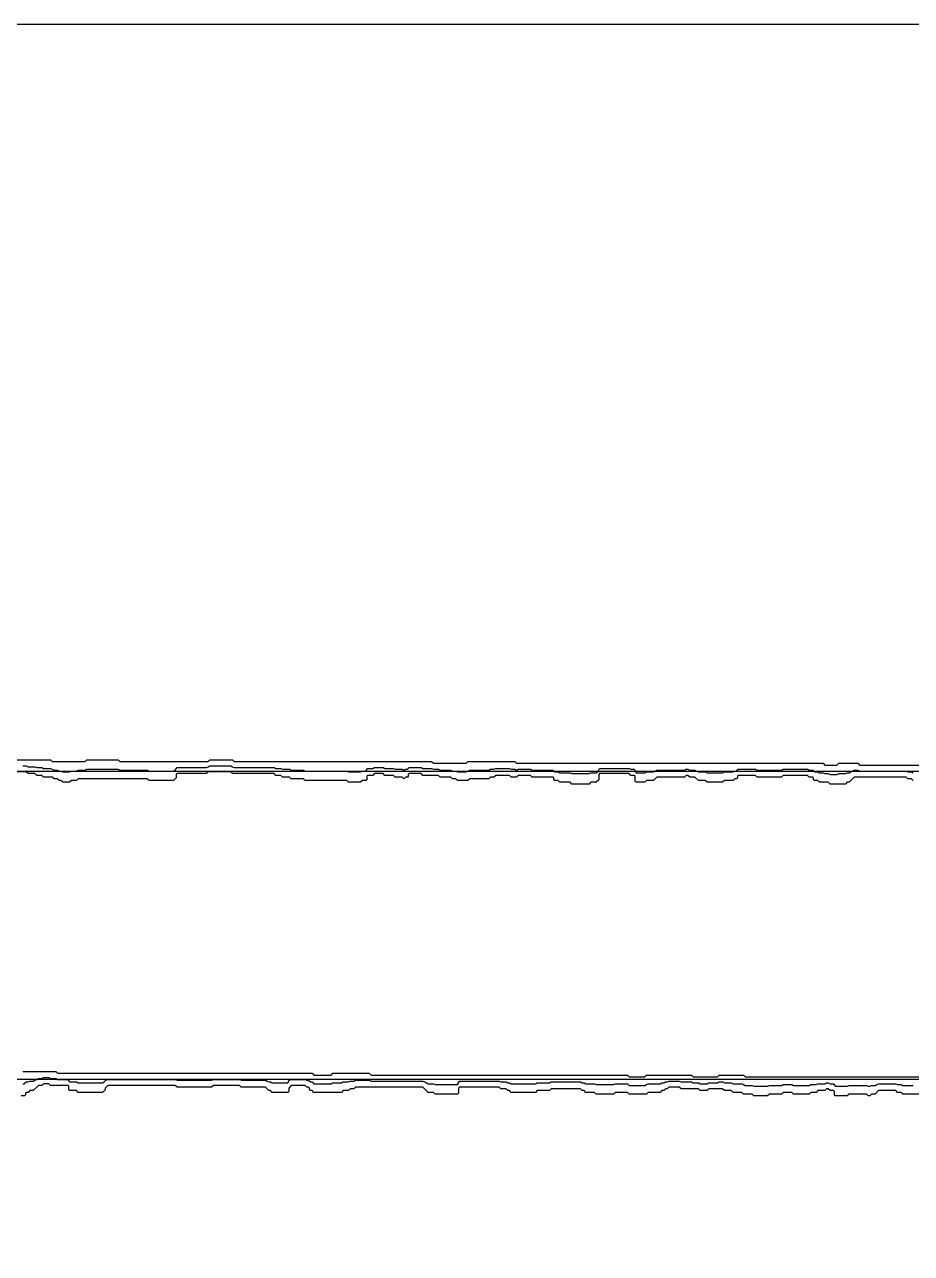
# Model space of a CAD drawing. Extents: x 0 to 57.2, y 0 to 39.6.
# Drawn here: x 28.58 to 42.87, y 19.8 to 39.6 of the extents above; entities that cross this region are included whole.
import ezdxf

# ---------------------------------------------------------------- set-up
doc = ezdxf.new("R2010")
doc.units = 13
for name, color, linetype in [('DESIGN_SCAN_PATH', 5, 'Continuous'), ('SEM_FRAME', 8, 'Continuous'), ('SEM_OBSERVED_CENTERLINES', 3, 'Continuous'), ('SEM_OBSERVED_CONTOURS', 2, 'Continuous')]:
    doc.layers.add(name, color=color, linetype=linetype)

msp = doc.modelspace()

# ---------------------------------------------------------------- linework, layer by layer
at = {"layer": 'DESIGN_SCAN_PATH'}
for points in [[(0, 27.57508), (50, 27.57508)], [(50, 22.6071), (0, 22.6071)]]:
    msp.add_lwpolyline(points, dxfattribs=at)
at = {"layer": 'SEM_FRAME'}
msp.add_lwpolyline([(0, 0), (57.15968, 0), (57.15968, 39.60429), (0, 39.60429)], close=True, dxfattribs=at)
at = {"layer": 'SEM_OBSERVED_CENTERLINES'}
for points in [[(28.55193, 27.65881), (28.57984, 27.65881), (28.60775, 27.65881), (28.63566, 27.644855), (28.66357, 27.644855), (28.69148, 27.644855), (28.71939, 27.644855), (28.7473, 27.644855), (28.77521, 27.6309), (28.80312, 27.6309), (28.83103, 27.6309), (28.85894, 27.6309), (28.88685, 27.616945), (28.91476, 27.616945), (28.94267, 27.616945), (28.97058, 27.616945), (28.99849, 27.616945), (29.0264, 27.60299), (29.05431, 27.589035), (29.08222, 27.589035), (29.11013, 27.589035), (29.13804, 27.57508), (29.16595, 27.57508), (29.19386, 27.561125), (29.22177, 27.561125), (29.24968, 27.561125), (29.27759, 27.561125), (29.3055, 27.561125), (29.33341, 27.57508), (29.36132, 27.57508), (29.38923, 27.57508), (29.41714, 27.57508), (29.44505, 27.589035), (29.47296, 27.589035), (29.50087, 27.589035), (29.52878, 27.589035), (29.55669, 27.589035), (29.5846, 27.60299), (29.61251, 27.60299), (29.64042, 27.60299), (29.66833, 27.60299), (29.69624, 27.60299), (29.72415, 27.60299), (29.75206, 27.60299), (29.77997, 27.60299), (29.80788, 27.60299), (29.83579, 27.60299), (29.8637, 27.60299), (29.89161, 27.60299), (29.91952, 27.60299), (29.94743, 27.60299), (29.97534, 27.60299), (30.00325, 27.60299), (30.03116, 27.60299), (30.05907, 27.60299), (30.08698, 27.60299), (30.11489, 27.589035), (30.1428, 27.589035), (30.17071, 27.589035), (30.19862, 27.589035), (30.22653, 27.589035), (30.25444, 27.589035), (30.28235, 27.589035), (30.31026, 27.589035), (30.33817, 27.589035), (30.36608, 27.589035), (30.39399, 27.589035), (30.4219, 27.589035), (30.44981, 27.589035), (30.47772, 27.589035), (30.50563, 27.589035), (30.53354, 27.589035), (30.56145, 27.589035), (30.58936, 27.57508), (30.61727, 27.57508), (30.64518, 27.57508), (30.67309, 27.57508), (30.701, 27.57508), (30.72891, 27.57508), (30.75682, 27.57508), (30.78473, 27.57508), (30.81264, 27.57508), (30.84055, 27.57508), (30.86846, 27.57508), (30.89637, 27.57508), (30.92428, 27.57508), (30.95219, 27.57508), (30.9801, 27.57508), (31.00801, 27.589035), (31.03592, 27.6309), (31.06383, 27.6309), (31.09174, 27.6309), (31.11965, 27.6309), (31.14756, 27.6309), (31.17547, 27.6309), (31.20338, 27.6309), (31.23129, 27.6309), (31.2592, 27.6309), (31.28711, 27.6309), (31.31502, 27.6309), (31.34293, 27.6309), (31.37084, 27.6309), (31.39875, 27.6309), (31.42666, 27.6309), (31.45457, 27.6309), (31.48248, 27.6309), (31.51039, 27.6309), (31.5383, 27.644855), (31.56621, 27.65881), (31.59412, 27.65881), (31.62203, 27.65881), (31.64994, 27.65881), (31.67785, 27.65881), (31.70576, 27.65881), (31.73367, 27.65881), (31.76158, 27.65881), (31.78949, 27.65881), (31.8174, 27.65881), (31.84531, 27.65881), (31.87322, 27.65881), (31.90113, 27.65881), (31.92904, 27.644855), (31.95695, 27.6309), (31.98486, 27.6309), (32.01277, 27.6309), (32.04068, 27.6309), (32.06859, 27.6309), (32.0965, 27.6309), (32.12441, 27.6309), (32.15232, 27.6309), (32.18023, 27.6309), (32.20814, 27.6309), (32.23605, 27.6309), (32.26396, 27.6309), (32.29187, 27.6309), (32.31978, 27.6309), (32.34769, 27.6309), (32.3756, 27.6309), (32.40351, 27.6309), (32.43142, 27.6309), (32.45933, 27.6309), (32.48724, 27.6309), (32.51515, 27.6309), (32.54306, 27.6309), (32.57097, 27.6309), (32.59888, 27.6309), (32.62679, 27.616945), (32.6547, 27.616945), (32.68261, 27.616945), (32.71052, 27.616945), (32.73843, 27.60299), (32.76634, 27.60299), (32.79425, 27.60299), (32.82216, 27.60299), (32.85007, 27.60299), (32.87798, 27.589035), (32.90589, 27.589035), (32.9338, 27.589035), (32.96171, 27.589035), (32.98962, 27.589035), (33.01753, 27.589035), (33.04544, 27.589035), (33.07335, 27.589035), (33.10126, 27.57508), (33.12917, 27.57508), (33.15708, 27.57508), (33.18499, 27.57508), (33.2129, 27.57508), (33.24081, 27.57508), (33.26872, 27.57508), (33.29663, 27.57508), (33.32454, 27.57508), (33.35245, 27.57508), (33.38036, 27.57508), (33.40827, 27.57508), (33.43618, 27.57508), (33.46409, 27.57508), (33.492, 27.57508), (33.51991, 27.57508), (33.54782, 27.57508), (33.57573, 27.57508), (33.60364, 27.57508), (33.63155, 27.57508), (33.65946, 27.57508), (33.68737, 27.57508), (33.71528, 27.57508), (33.74319, 27.57508), (33.7711, 27.57508), (33.79901, 27.561125), (33.82692, 27.561125), (33.85483, 27.561125), (33.88274, 27.561125), (33.91065, 27.561125), (33.93856, 27.561125), (33.96647, 27.561125), (33.99438, 27.561125), (34.02229, 27.57508), (34.0502, 27.57508), (34.07811, 27.57508), (34.10602, 27.616945), (34.13393, 27.616945), (34.16184, 27.616945), (34.18975, 27.616945), (34.21766, 27.6309), (34.24557, 27.6309), (34.27348, 27.6309), (34.30139, 27.6309), (34.3293, 27.6309), (34.35721, 27.6309), (34.38512, 27.616945), (34.41303, 27.616945), (34.44094, 27.616945), (34.46885, 27.616945), (34.49676, 27.616945), (34.52467, 27.616945), (34.55258, 27.60299), (34.58049, 27.60299), (34.6084, 27.60299), (34.63631, 27.60299), (34.66422, 27.60299), (34.69213, 27.589035), (34.72004, 27.60299), (34.74795, 27.60299), (34.77586, 27.6309), (34.80377, 27.6309), (34.83168, 27.6309), (34.85959, 27.6309), (34.8875, 27.6309), (34.91541, 27.6309), (34.94332, 27.6309), (34.97123, 27.6309), (34.99914, 27.616945), (35.02705, 27.616945), (35.05496, 27.616945), (35.08287, 27.616945), (35.11078, 27.616945), (35.13869, 27.616945), (35.1666, 27.60299), (35.19451, 27.60299), (35.22242, 27.60299), (35.25033, 27.60299), (35.27824, 27.589035), (35.30615, 27.589035), (35.33406, 27.589035), (35.36197, 27.589035), (35.38988, 27.589035), (35.41779, 27.589035), (35.4457, 27.589035), (35.47361, 27.57508), (35.50152, 27.57508), (35.52943, 27.57508), (35.55734, 27.561125), (35.58525, 27.561125), (35.61316, 27.561125), (35.64107, 27.561125), (35.66898, 27.561125), (35.69689, 27.561125), (35.7248, 27.57508), (35.75271, 27.589035), (35.78062, 27.589035), (35.80853, 27.589035), (35.83644, 27.589035), (35.86435, 27.589035), (35.89226, 27.589035), (35.92017, 27.589035), (35.94808, 27.589035), (35.97599, 27.589035), (36.0039, 27.589035), (36.03181, 27.589035), (36.05972, 27.589035), (36.08763, 27.60299), (36.11554, 27.60299), (36.14345, 27.60299), (36.17136, 27.616945), (36.19927, 27.616945), (36.22718, 27.616945), (36.25509, 27.616945), (36.283, 27.616945), (36.31091, 27.616945), (36.33882, 27.616945), (36.36673, 27.616945), (36.39464, 27.616945), (36.42255, 27.60299), (36.45046, 27.60299), (36.47837, 27.60299), (36.50628, 27.589035), (36.53419, 27.60299), (36.5621, 27.60299), (36.59001, 27.60299), (36.61792, 27.60299), (36.64583, 27.60299), (36.67374, 27.60299), (36.70165, 27.60299), (36.72956, 27.60299), (36.75747, 27.589035), (36.78538, 27.589035), (36.81329, 27.589035), (36.8412, 27.589035), (36.86911, 27.589035), (36.89702, 27.589035), (36.92493, 27.589035), (36.95284, 27.589035), (36.98075, 27.589035), (37.00866, 27.589035), (37.03657, 27.589035), (37.06448, 27.589035), (37.09239, 27.589035), (37.1203, 27.561125), (37.14821, 27.561125), (37.17612, 27.561125), (37.20403, 27.54717), (37.23194, 27.54717), (37.25985, 27.54717), (37.28776, 27.54717), (37.31567, 27.54717), (37.34358, 27.54717), (37.37149, 27.54717), (37.3994, 27.533215), (37.42731, 27.533215), (37.45522, 27.533215), (37.48313, 27.533215), (37.51104, 27.533215), (37.53895, 27.533215), (37.56686, 27.533215), (37.59477, 27.533215), (37.62268, 27.533215), (37.65059, 27.533215), (37.6785, 27.533215), (37.70641, 27.54717), (37.73432, 27.54717), (37.76223, 27.54717), (37.79014, 27.54717), (37.81805, 27.561125), (37.84596, 27.616945), (37.87387, 27.616945), (37.90178, 27.616945), (37.92969, 27.616945), (37.9576, 27.616945), (37.98551, 27.616945), (38.01342, 27.616945), (38.04133, 27.616945), (38.06924, 27.616945), (38.09715, 27.616945), (38.12506, 27.616945), (38.15297, 27.616945), (38.18088, 27.616945), (38.20879, 27.616945), (38.2367, 27.616945), (38.26461, 27.616945), (38.29252, 27.616945), (38.32043, 27.616945), (38.34834, 27.60299), (38.37625, 27.60299), (38.40416, 27.60299), (38.43207, 27.54717), (38.45998, 27.54717), (38.48789, 27.54717), (38.5158, 27.54717), (38.54371, 27.54717), (38.57162, 27.54717), (38.59953, 27.561125), (38.62744, 27.561125), (38.65535, 27.561125), (38.68326, 27.561125), (38.71117, 27.561125), (38.73908, 27.57508), (38.76699, 27.589035), (38.7949, 27.589035), (38.82281, 27.589035), (38.85072, 27.589035), (38.87863, 27.589035), (38.90654, 27.589035), (38.93445, 27.589035), (38.96236, 27.589035), (38.99027, 27.589035), (39.01818, 27.589035), (39.04609, 27.589035), (39.074, 27.589035), (39.10191, 27.589035), (39.12982, 27.589035), (39.15773, 27.589035), (39.18564, 27.589035), (39.21355, 27.589035), (39.24146, 27.60299), (39.26937, 27.60299), (39.29728, 27.589035), (39.32519, 27.589035), (39.3531, 27.589035), (39.38101, 27.589035), (39.40892, 27.57508), (39.43683, 27.561125), (39.46474, 27.561125), (39.49265, 27.561125), (39.52056, 27.561125), (39.54847, 27.561125), (39.57638, 27.54717), (39.60429, 27.54717), (39.6322, 27.54717), (39.66011, 27.54717), (39.68802, 27.54717), (39.71593, 27.54717), (39.74384, 27.54717), (39.77175, 27.54717), (39.79966, 27.54717), (39.82757, 27.54717), (39.85548, 27.561125), (39.88339, 27.561125), (39.9113, 27.561125), (39.93921, 27.561125), (39.96712, 27.561125), (39.99503, 27.561125), (40.02294, 27.57508), (40.05085, 27.57508), (40.07876, 27.60299), (40.10667, 27.60299), (40.13458, 27.60299), (40.16249, 27.60299), (40.1904, 27.60299), (40.21831, 27.60299), (40.24622, 27.60299), (40.27413, 27.60299), (40.30204, 27.60299), (40.32995, 27.60299), (40.35786, 27.60299), (40.38577, 27.589035), (40.41368, 27.589035), (40.44159, 27.589035), (40.4695, 27.589035), (40.49741, 27.589035), (40.52532, 27.589035), (40.55323, 27.589035), (40.58114, 27.589035), (40.60905, 27.589035), (40.63696, 27.589035), (40.66487, 27.589035), (40.69278, 27.589035), (40.72069, 27.589035), (40.7486, 27.589035), (40.77651, 27.589035), (40.80442, 27.60299), (40.83233, 27.60299), (40.86024, 27.60299), (40.88815, 27.60299), (40.91606, 27.60299), (40.94397, 27.60299), (40.97188, 27.60299), (40.99979, 27.60299), (41.0277, 27.60299), (41.05561, 27.60299), (41.08352, 27.60299), (41.11143, 27.60299), (41.13934, 27.60299), (41.16725, 27.60299), (41.19516, 27.60299), (41.22307, 27.589035), (41.25098, 27.589035), (41.27889, 27.589035), (41.3068, 27.561125), (41.33471, 27.561125), (41.36262, 27.561125), (41.39053, 27.54717), (41.41844, 27.54717), (41.44635, 27.54717), (41.47426, 27.533215), (41.50217, 27.533215), (41.53008, 27.533215), (41.55799, 27.51926), (41.5859, 27.51926), (41.61381, 27.51926), (41.64172, 27.51926), (41.66963, 27.51926), (41.69754, 27.533215), (41.72545, 27.533215), (41.75336, 27.533215), (41.78127, 27.533215), (41.80918, 27.533215), (41.83709, 27.54717), (41.865, 27.54717), (41.89291, 27.561125), (41.92082, 27.57508), (41.94873, 27.589035), (41.97664, 27.589035), (42.00455, 27.589035), (42.03246, 27.57508), (42.06037, 27.57508), (42.08828, 27.57508), (42.11619, 27.57508), (42.1441, 27.57508), (42.17201, 27.57508), (42.19992, 27.57508), (42.22783, 27.57508), (42.25574, 27.57508), (42.28365, 27.57508), (42.31156, 27.57508), (42.33947, 27.57508), (42.36738, 27.57508), (42.39529, 27.57508), (42.4232, 27.57508), (42.45111, 27.57508), (42.47902, 27.57508), (42.50693, 27.57508), (42.53484, 27.57508), (42.56275, 27.57508), (42.59066, 27.57508), (42.61857, 27.57508), (42.64648, 27.57508), (42.67439, 27.57508), (42.7023, 27.57508), (42.73021, 27.57508), (42.75812, 27.57508), (42.78603, 27.57508), (42.81394, 27.561125), (42.84185, 27.561125), (42.86976, 27.561125), (42.89767, 27.54717)], [(28.55193, 22.537325), (28.57984, 22.537325), (28.60775, 22.565235), (28.63566, 22.565235), (28.66357, 22.57919), (28.69148, 22.57919), (28.71939, 22.57919), (28.7473, 22.593145), (28.77521, 22.6071), (28.80312, 22.621055), (28.83103, 22.621055), (28.85894, 22.621055), (28.88685, 22.63501), (28.91476, 22.63501), (28.94267, 22.63501), (28.97058, 22.63501), (28.99849, 22.621055), (29.0264, 22.621055), (29.05431, 22.621055), (29.08222, 22.621055), (29.11013, 22.6071), (29.13804, 22.6071), (29.16595, 22.6071), (29.19386, 22.6071), (29.22177, 22.6071), (29.24968, 22.6071), (29.27759, 22.6071), (29.3055, 22.565235), (29.33341, 22.565235), (29.36132, 22.565235), (29.38923, 22.565235), (29.41714, 22.565235), (29.44505, 22.55128), (29.47296, 22.55128), (29.50087, 22.55128), (29.52878, 22.55128), (29.55669, 22.55128), (29.5846, 22.55128), (29.61251, 22.55128), (29.64042, 22.55128), (29.66833, 22.55128), (29.69624, 22.55128), (29.72415, 22.55128), (29.75206, 22.55128), (29.77997, 22.55128), (29.80788, 22.55128), (29.83579, 22.55128), (29.8637, 22.565235), (29.89161, 22.593145), (29.91952, 22.6071), (29.94743, 22.6071), (29.97534, 22.6071), (30.00325, 22.6071), (30.03116, 22.6071), (30.05907, 22.6071), (30.08698, 22.6071), (30.11489, 22.6071), (30.1428, 22.6071), (30.17071, 22.6071), (30.19862, 22.6071), (30.22653, 22.6071), (30.25444, 22.6071), (30.28235, 22.6071), (30.31026, 22.6071), (30.33817, 22.6071), (30.36608, 22.6071), (30.39399, 22.6071), (30.4219, 22.6071), (30.44981, 22.6071), (30.47772, 22.6071), (30.50563, 22.6071), (30.53354, 22.6071), (30.56145, 22.6071), (30.58936, 22.6071), (30.61727, 22.6071), (30.64518, 22.6071), (30.67309, 22.6071), (30.701, 22.6071), (30.72891, 22.6071), (30.75682, 22.6071), (30.78473, 22.6071), (30.81264, 22.6071), (30.84055, 22.6071), (30.86846, 22.6071), (30.89637, 22.6071), (30.92428, 22.6071), (30.95219, 22.6071), (30.9801, 22.6071), (31.00801, 22.6071), (31.03592, 22.593145), (31.06383, 22.593145), (31.09174, 22.593145), (31.11965, 22.593145), (31.14756, 22.593145), (31.17547, 22.593145), (31.20338, 22.593145), (31.23129, 22.593145), (31.2592, 22.593145), (31.28711, 22.593145), (31.31502, 22.593145), (31.34293, 22.593145), (31.37084, 22.593145), (31.39875, 22.593145), (31.42666, 22.593145), (31.45457, 22.593145), (31.48248, 22.593145), (31.51039, 22.593145), (31.5383, 22.593145), (31.56621, 22.593145), (31.59412, 22.593145), (31.62203, 22.6071), (31.64994, 22.6071), (31.67785, 22.6071), (31.70576, 22.6071), (31.73367, 22.6071), (31.76158, 22.6071), (31.78949, 22.6071), (31.8174, 22.6071), (31.84531, 22.6071), (31.87322, 22.6071), (31.90113, 22.6071), (31.92904, 22.6071), (31.95695, 22.6071), (31.98486, 22.6071), (32.01277, 22.6071), (32.04068, 22.6071), (32.06859, 22.593145), (32.0965, 22.593145), (32.12441, 22.593145), (32.15232, 22.593145), (32.18023, 22.593145), (32.20814, 22.593145), (32.23605, 22.593145), (32.26396, 22.593145), (32.29187, 22.593145), (32.31978, 22.593145), (32.34769, 22.593145), (32.3756, 22.593145), (32.40351, 22.593145), (32.43142, 22.593145), (32.45933, 22.593145), (32.48724, 22.57919), (32.51515, 22.565235), (32.54306, 22.565235), (32.57097, 22.55128), (32.59888, 22.55128), (32.62679, 22.55128), (32.6547, 22.55128), (32.68261, 22.55128), (32.71052, 22.55128), (32.73843, 22.55128), (32.76634, 22.55128), (32.79425, 22.55128), (32.82216, 22.55128), (32.85007, 22.593145), (32.87798, 22.6071), (32.90589, 22.6071), (32.9338, 22.6071), (32.96171, 22.6071), (32.98962, 22.6071), (33.01753, 22.6071), (33.04544, 22.6071), (33.07335, 22.6071), (33.10126, 22.6071), (33.12917, 22.593145), (33.15708, 22.593145), (33.18499, 22.565235), (33.2129, 22.565235), (33.24081, 22.537325), (33.26872, 22.537325), (33.29663, 22.537325), (33.32454, 22.537325), (33.35245, 22.537325), (33.38036, 22.537325), (33.40827, 22.537325), (33.43618, 22.537325), (33.46409, 22.537325), (33.492, 22.537325), (33.51991, 22.537325), (33.54782, 22.55128), (33.57573, 22.55128), (33.60364, 22.55128), (33.63155, 22.55128), (33.65946, 22.55128), (33.68737, 22.55128), (33.71528, 22.565235), (33.74319, 22.565235), (33.7711, 22.565235), (33.79901, 22.565235), (33.82692, 22.57919), (33.85483, 22.57919), (33.88274, 22.57919), (33.91065, 22.593145), (33.93856, 22.593145), (33.96647, 22.593145), (33.99438, 22.593145), (34.02229, 22.593145), (34.0502, 22.593145), (34.07811, 22.593145), (34.10602, 22.593145), (34.13393, 22.593145), (34.16184, 22.57919), (34.18975, 22.57919), (34.21766, 22.57919), (34.24557, 22.57919), (34.27348, 22.57919), (34.30139, 22.57919), (34.3293, 22.57919), (34.35721, 22.57919), (34.38512, 22.57919), (34.41303, 22.57919), (34.44094, 22.57919), (34.46885, 22.57919), (34.49676, 22.57919), (34.52467, 22.57919), (34.55258, 22.57919), (34.58049, 22.57919), (34.6084, 22.57919), (34.63631, 22.57919), (34.66422, 22.57919), (34.69213, 22.57919), (34.72004, 22.57919), (34.74795, 22.57919), (34.77586, 22.57919), (34.80377, 22.57919), (34.83168, 22.57919), (34.85959, 22.57919), (34.8875, 22.57919), (34.91541, 22.57919), (34.94332, 22.57919), (34.97123, 22.57919), (34.99914, 22.57919), (35.02705, 22.565235), (35.05496, 22.55128), (35.08287, 22.537325), (35.11078, 22.537325), (35.13869, 22.537325), (35.1666, 22.537325), (35.19451, 22.52337), (35.22242, 22.52337), (35.25033, 22.52337), (35.27824, 22.52337), (35.30615, 22.52337), (35.33406, 22.52337), (35.36197, 22.52337), (35.38988, 22.52337), (35.41779, 22.52337), (35.4457, 22.52337), (35.47361, 22.52337), (35.50152, 22.52337), (35.52943, 22.52337), (35.55734, 22.52337), (35.58525, 22.57919), (35.61316, 22.57919), (35.64107, 22.57919), (35.66898, 22.57919), (35.69689, 22.57919), (35.7248, 22.57919), (35.75271, 22.57919), (35.78062, 22.57919), (35.80853, 22.57919), (35.83644, 22.57919), (35.86435, 22.57919), (35.89226, 22.57919), (35.92017, 22.57919), (35.94808, 22.57919), (35.97599, 22.57919), (36.0039, 22.57919), (36.03181, 22.57919), (36.05972, 22.57919), (36.08763, 22.57919), (36.11554, 22.57919), (36.14345, 22.57919), (36.17136, 22.57919), (36.19927, 22.57919), (36.22718, 22.57919), (36.25509, 22.565235), (36.283, 22.565235), (36.31091, 22.565235), (36.33882, 22.565235), (36.36673, 22.55128), (36.39464, 22.55128), (36.42255, 22.537325), (36.45046, 22.537325), (36.47837, 22.537325), (36.50628, 22.537325), (36.53419, 22.537325), (36.5621, 22.537325), (36.59001, 22.537325), (36.61792, 22.537325), (36.64583, 22.537325), (36.67374, 22.537325), (36.70165, 22.537325), (36.72956, 22.537325), (36.75747, 22.537325), (36.78538, 22.537325), (36.81329, 22.537325), (36.8412, 22.55128), (36.86911, 22.55128), (36.89702, 22.55128), (36.92493, 22.55128), (36.95284, 22.55128), (36.98075, 22.55128), (37.00866, 22.55128), (37.03657, 22.55128), (37.06448, 22.565235), (37.09239, 22.565235), (37.1203, 22.565235), (37.14821, 22.565235), (37.17612, 22.565235), (37.20403, 22.565235), (37.23194, 22.565235), (37.25985, 22.565235), (37.28776, 22.565235), (37.31567, 22.565235), (37.34358, 22.565235), (37.37149, 22.565235), (37.3994, 22.565235), (37.42731, 22.565235), (37.45522, 22.565235), (37.48313, 22.565235), (37.51104, 22.565235), (37.53895, 22.565235), (37.56686, 22.55128), (37.59477, 22.55128), (37.62268, 22.537325), (37.65059, 22.537325), (37.6785, 22.537325), (37.70641, 22.537325), (37.73432, 22.537325), (37.76223, 22.537325), (37.79014, 22.52337), (37.81805, 22.52337), (37.84596, 22.52337), (37.87387, 22.52337), (37.90178, 22.52337), (37.92969, 22.52337), (37.9576, 22.52337), (37.98551, 22.52337), (38.01342, 22.52337), (38.04133, 22.52337), (38.06924, 22.52337), (38.09715, 22.537325), (38.12506, 22.537325), (38.15297, 22.537325), (38.18088, 22.537325), (38.20879, 22.537325), (38.2367, 22.537325), (38.26461, 22.537325), (38.29252, 22.537325), (38.32043, 22.509415), (38.34834, 22.509415), (38.37625, 22.509415), (38.40416, 22.509415), (38.43207, 22.509415), (38.45998, 22.509415), (38.48789, 22.509415), (38.5158, 22.509415), (38.54371, 22.509415), (38.57162, 22.509415), (38.59953, 22.52337), (38.62744, 22.537325), (38.65535, 22.537325), (38.68326, 22.537325), (38.71117, 22.537325), (38.73908, 22.537325), (38.76699, 22.537325), (38.7949, 22.537325), (38.82281, 22.537325), (38.85072, 22.55128), (38.87863, 22.55128), (38.90654, 22.565235), (38.93445, 22.565235), (38.96236, 22.57919), (38.99027, 22.57919), (39.01818, 22.57919), (39.04609, 22.57919), (39.074, 22.57919), (39.10191, 22.57919), (39.12982, 22.57919), (39.15773, 22.565235), (39.18564, 22.565235), (39.21355, 22.565235), (39.24146, 22.565235), (39.26937, 22.565235), (39.29728, 22.565235), (39.32519, 22.565235), (39.3531, 22.55128), (39.38101, 22.55128), (39.40892, 22.55128), (39.43683, 22.55128), (39.46474, 22.537325), (39.49265, 22.537325), (39.52056, 22.537325), (39.54847, 22.537325), (39.57638, 22.537325), (39.60429, 22.55128), (39.6322, 22.55128), (39.66011, 22.55128), (39.68802, 22.55128), (39.71593, 22.55128), (39.74384, 22.55128), (39.77175, 22.565235), (39.79966, 22.565235), (39.82757, 22.565235), (39.85548, 22.55128), (39.88339, 22.55128), (39.9113, 22.55128), (39.93921, 22.55128), (39.96712, 22.55128), (39.99503, 22.537325), (40.02294, 22.537325), (40.05085, 22.537325), (40.07876, 22.537325), (40.10667, 22.537325), (40.13458, 22.537325), (40.16249, 22.52337), (40.1904, 22.509415), (40.21831, 22.509415), (40.24622, 22.509415), (40.27413, 22.509415), (40.30204, 22.509415), (40.32995, 22.49546), (40.35786, 22.49546), (40.38577, 22.49546), (40.41368, 22.49546), (40.44159, 22.49546), (40.4695, 22.49546), (40.49741, 22.49546), (40.52532, 22.49546), (40.55323, 22.49546), (40.58114, 22.509415), (40.60905, 22.509415), (40.63696, 22.509415), (40.66487, 22.509415), (40.69278, 22.509415), (40.72069, 22.509415), (40.7486, 22.509415), (40.77651, 22.509415), (40.80442, 22.52337), (40.83233, 22.52337), (40.86024, 22.52337), (40.88815, 22.52337), (40.91606, 22.52337), (40.94397, 22.52337), (40.97188, 22.509415), (40.99979, 22.509415), (41.0277, 22.509415), (41.05561, 22.509415), (41.08352, 22.509415), (41.11143, 22.509415), (41.13934, 22.509415), (41.16725, 22.509415), (41.19516, 22.509415), (41.22307, 22.509415), (41.25098, 22.52337), (41.27889, 22.52337), (41.3068, 22.52337), (41.33471, 22.52337), (41.36262, 22.537325), (41.39053, 22.537325), (41.41844, 22.537325), (41.44635, 22.537325), (41.47426, 22.537325), (41.50217, 22.55128), (41.53008, 22.55128), (41.55799, 22.537325), (41.5859, 22.537325), (41.61381, 22.537325), (41.64172, 22.49546), (41.66963, 22.49546), (41.69754, 22.49546), (41.72545, 22.49546), (41.75336, 22.49546), (41.78127, 22.49546), (41.80918, 22.49546), (41.83709, 22.49546), (41.865, 22.509415), (41.89291, 22.509415), (41.92082, 22.509415), (41.94873, 22.509415), (41.97664, 22.509415), (42.00455, 22.509415), (42.03246, 22.509415), (42.06037, 22.509415), (42.08828, 22.509415), (42.11619, 22.509415), (42.1441, 22.509415), (42.17201, 22.49546), (42.19992, 22.49546), (42.22783, 22.509415), (42.25574, 22.509415), (42.28365, 22.509415), (42.31156, 22.52337), (42.33947, 22.537325), (42.36738, 22.537325), (42.39529, 22.537325), (42.4232, 22.537325), (42.45111, 22.537325), (42.47902, 22.537325), (42.50693, 22.537325), (42.53484, 22.537325), (42.56275, 22.537325), (42.59066, 22.537325), (42.61857, 22.537325), (42.64648, 22.52337), (42.67439, 22.52337), (42.7023, 22.52337), (42.73021, 22.509415), (42.75812, 22.509415), (42.78603, 22.509415), (42.81394, 22.509415), (42.84185, 22.509415), (42.86976, 22.509415), (42.89767, 22.509415)]]:
    msp.add_lwpolyline(points, dxfattribs=at)
at = {"layer": 'SEM_OBSERVED_CONTOURS'}
for points in [[(24.8399, 27.756495), (28.99849, 27.756495), (29.0264, 27.728585), (29.55669, 27.728585), (29.5846, 27.756495), (30.08698, 27.756495), (30.11489, 27.728585), (31.5383, 27.728585), (31.56621, 27.756495), (31.92904, 27.756495), (31.95695, 27.728585), (35.13869, 27.728585), (35.1666, 27.700675), (35.69689, 27.700675), (35.7248, 27.728585), (36.47837, 27.728585), (36.50628, 27.700675), (41.44635, 27.700675), (41.47426, 27.672765), (41.66963, 27.672765), (41.69754, 27.700675), (42.00455, 27.700675), (42.03246, 27.672765), (45.54912, 27.672765)], [(42.89767, 27.421575), (42.86976, 27.449485), (42.81394, 27.449485), (42.78603, 27.477395), (41.94873, 27.477395), (41.865, 27.393665), (41.83709, 27.393665), (41.80918, 27.365755), (41.55799, 27.365755), (41.53008, 27.393665), (41.39053, 27.393665), (41.36262, 27.421575), (41.3068, 27.421575), (41.292845, 27.43553), (41.292845, 27.46344), (41.27889, 27.477395), (41.22307, 27.477395), (41.19516, 27.505305), (40.80442, 27.505305), (40.77651, 27.477395), (40.38577, 27.477395), (40.35786, 27.505305), (40.07876, 27.505305), (40.064805, 27.49135), (40.064805, 27.46344), (40.05085, 27.449485), (40.02294, 27.449485), (39.99503, 27.421575), (39.85548, 27.421575), (39.82757, 27.393665), (39.57638, 27.393665), (39.54847, 27.421575), (39.43683, 27.421575), (39.38101, 27.477395), (39.29728, 27.477395), (39.26937, 27.505305), (39.24146, 27.505305), (39.21355, 27.477395), (38.76699, 27.477395), (38.71117, 27.421575), (38.59953, 27.421575), (38.57162, 27.393665), (38.43207, 27.393665), (38.418115, 27.40762), (38.418115, 27.49135), (38.40416, 27.505305), (38.34834, 27.505305), (38.32043, 27.533215), (37.84596, 27.533215), (37.832005, 27.51926), (37.832005, 27.43553), (37.79014, 27.393665), (37.70641, 27.393665), (37.6785, 27.365755), (37.3994, 27.365755), (37.37149, 27.393665), (37.20403, 27.393665), (37.17612, 27.421575), (37.1203, 27.421575), (37.106345, 27.43553), (37.106345, 27.46344), (37.09239, 27.477395), (36.75747, 27.477395), (36.72956, 27.505305), (36.53419, 27.505305), (36.50628, 27.477395), (36.42255, 27.477395), (36.39464, 27.505305), (36.17136, 27.505305), (36.14345, 27.477395), (36.08763, 27.477395), (36.05972, 27.449485), (35.75271, 27.449485), (35.7248, 27.421575), (35.55734, 27.421575), (35.52943, 27.449485), (35.47361, 27.449485), (35.4457, 27.477395), (35.27824, 27.477395), (35.25033, 27.505305), (34.99914, 27.505305), (34.97123, 27.533215), (34.77586, 27.533215), (34.761905, 27.51926), (34.761905, 27.49135), (34.74795, 27.477395), (34.72004, 27.477395), (34.69213, 27.449485), (34.66422, 27.477395), (34.55258, 27.477395), (34.52467, 27.505305), (34.38512, 27.505305), (34.35721, 27.533215), (34.21766, 27.533215), (34.18975, 27.505305), (34.10602, 27.505305), (34.092065, 27.49135), (34.092065, 27.43553), (34.07811, 27.421575), (34.02229, 27.421575), (33.99438, 27.393665), (33.79901, 27.393665), (33.7711, 27.421575), (33.10126, 27.421575), (33.07335, 27.449485), (32.87798, 27.449485), (32.85007, 27.477395), (32.73843, 27.477395), (32.71052, 27.505305), (32.62679, 27.505305), (32.59888, 27.533215), (31.92904, 27.533215), (31.90113, 27.561125), (31.5383, 27.561125), (31.51039, 27.533215), (31.03592, 27.533215), (31.021965, 27.51926), (31.021965, 27.46344), (30.9801, 27.421575), (30.58936, 27.421575), (30.56145, 27.449485), (29.44505, 27.449485), (29.41714, 27.421575), (29.33341, 27.421575), (29.3055, 27.393665), (29.19386, 27.393665), (29.16595, 27.421575), (29.13804, 27.421575), (29.11013, 27.449485), (29.05431, 27.449485), (29.0264, 27.477395), (28.88685, 27.477395), (28.85894, 27.505305), (28.77521, 27.505305), (28.7473, 27.533215), (28.63566, 27.533215), (28.60775, 27.561125), (27.77045, 27.561125)], [(28.55193, 22.732695), (29.08222, 22.732695), (29.11013, 22.704785), (33.2129, 22.704785), (33.24081, 22.676875), (33.51991, 22.676875), (33.54782, 22.704785), (34.13393, 22.704785), (34.16184, 22.676875), (38.29252, 22.676875), (38.32043, 22.648965), (38.57162, 22.648965), (38.59953, 22.676875), (39.32519, 22.676875), (39.3531, 22.648965), (39.74384, 22.648965), (39.77175, 22.676875), (40.16249, 22.676875), (40.1904, 22.648965), (45.27002, 22.648965)], [(43.79079, 22.369865), (42.73021, 22.369865), (42.7023, 22.397775), (42.64648, 22.397775), (42.61857, 22.425685), (42.33947, 22.425685), (42.28365, 22.369865), (42.22783, 22.369865), (42.19992, 22.341955), (42.17201, 22.341955), (42.1441, 22.369865), (41.865, 22.369865), (41.83709, 22.341955), (41.64172, 22.341955), (41.627765, 22.35591), (41.627765, 22.41173), (41.61381, 22.425685), (41.55799, 22.425685), (41.53008, 22.453595), (41.50217, 22.453595), (41.47426, 22.425685), (41.36262, 22.425685), (41.33471, 22.397775), (41.25098, 22.397775), (41.22307, 22.369865), (40.97188, 22.369865), (40.94397, 22.397775), (40.80442, 22.397775), (40.77651, 22.369865), (40.58114, 22.369865), (40.55323, 22.341955), (40.32995, 22.341955), (40.30204, 22.369865), (40.16249, 22.369865), (40.13458, 22.397775), (39.99503, 22.397775), (39.96712, 22.425685), (39.85548, 22.425685), (39.82757, 22.453595), (39.60429, 22.453595), (39.57638, 22.425685), (39.46474, 22.425685), (39.43683, 22.453595), (39.15773, 22.453595), (39.12982, 22.481505), (38.96236, 22.481505), (38.93445, 22.453595), (38.90654, 22.453595), (38.87863, 22.425685), (38.85072, 22.425685), (38.82281, 22.397775), (38.62744, 22.397775), (38.59953, 22.369865), (38.32043, 22.369865), (38.29252, 22.397775), (38.09715, 22.397775), (38.06924, 22.369865), (37.79014, 22.369865), (37.76223, 22.397775), (37.62268, 22.397775), (37.59477, 22.425685), (37.56686, 22.425685), (37.53895, 22.453595), (37.06448, 22.453595), (37.03657, 22.425685), (36.8412, 22.425685), (36.81329, 22.397775), (36.42255, 22.397775), (36.39464, 22.425685), (36.36673, 22.425685), (36.33882, 22.453595), (36.25509, 22.453595), (36.22718, 22.481505), (35.58525, 22.481505), (35.571295, 22.46755), (35.571295, 22.38382), (35.55734, 22.369865), (35.19451, 22.369865), (35.1666, 22.397775), (35.08287, 22.397775), (34.99914, 22.481505), (33.91065, 22.481505), (33.88274, 22.453595), (33.82692, 22.453595), (33.79901, 22.425685), (33.71528, 22.425685), (33.68737, 22.397775), (33.24081, 22.397775), (33.2129, 22.425685), (33.18499, 22.425685), (33.171035, 22.43964), (33.171035, 22.46755), (33.15708, 22.481505), (33.12917, 22.481505), (33.10126, 22.509415), (32.87798, 22.509415), (32.836115, 22.46755), (32.836115, 22.41173), (32.82216, 22.397775), (32.57097, 22.397775), (32.54306, 22.425685), (32.51515, 22.425685), (32.45933, 22.481505), (32.06859, 22.481505), (32.04068, 22.509415), (31.62203, 22.509415), (31.59412, 22.481505), (31.03592, 22.481505), (31.00801, 22.509415), (29.91952, 22.509415), (29.877655, 22.46755), (29.877655, 22.43964), (29.83579, 22.397775), (29.44505, 22.397775), (29.41714, 22.425685), (29.3055, 22.425685), (29.291545, 22.43964), (29.291545, 22.49546), (29.27759, 22.509415), (28.99849, 22.509415), (28.97058, 22.537325), (28.88685, 22.537325), (28.85894, 22.509415), (28.80312, 22.509415), (28.71939, 22.425685), (28.66357, 22.425685), (28.63566, 22.397775), (28.60775, 22.397775), (28.593795, 22.38382), (28.593795, 22.35591), (28.57984, 22.341955), (28.52402, 22.341955)]]:
    msp.add_lwpolyline(points, dxfattribs=at)

doc.saveas('drawing.dxf')
